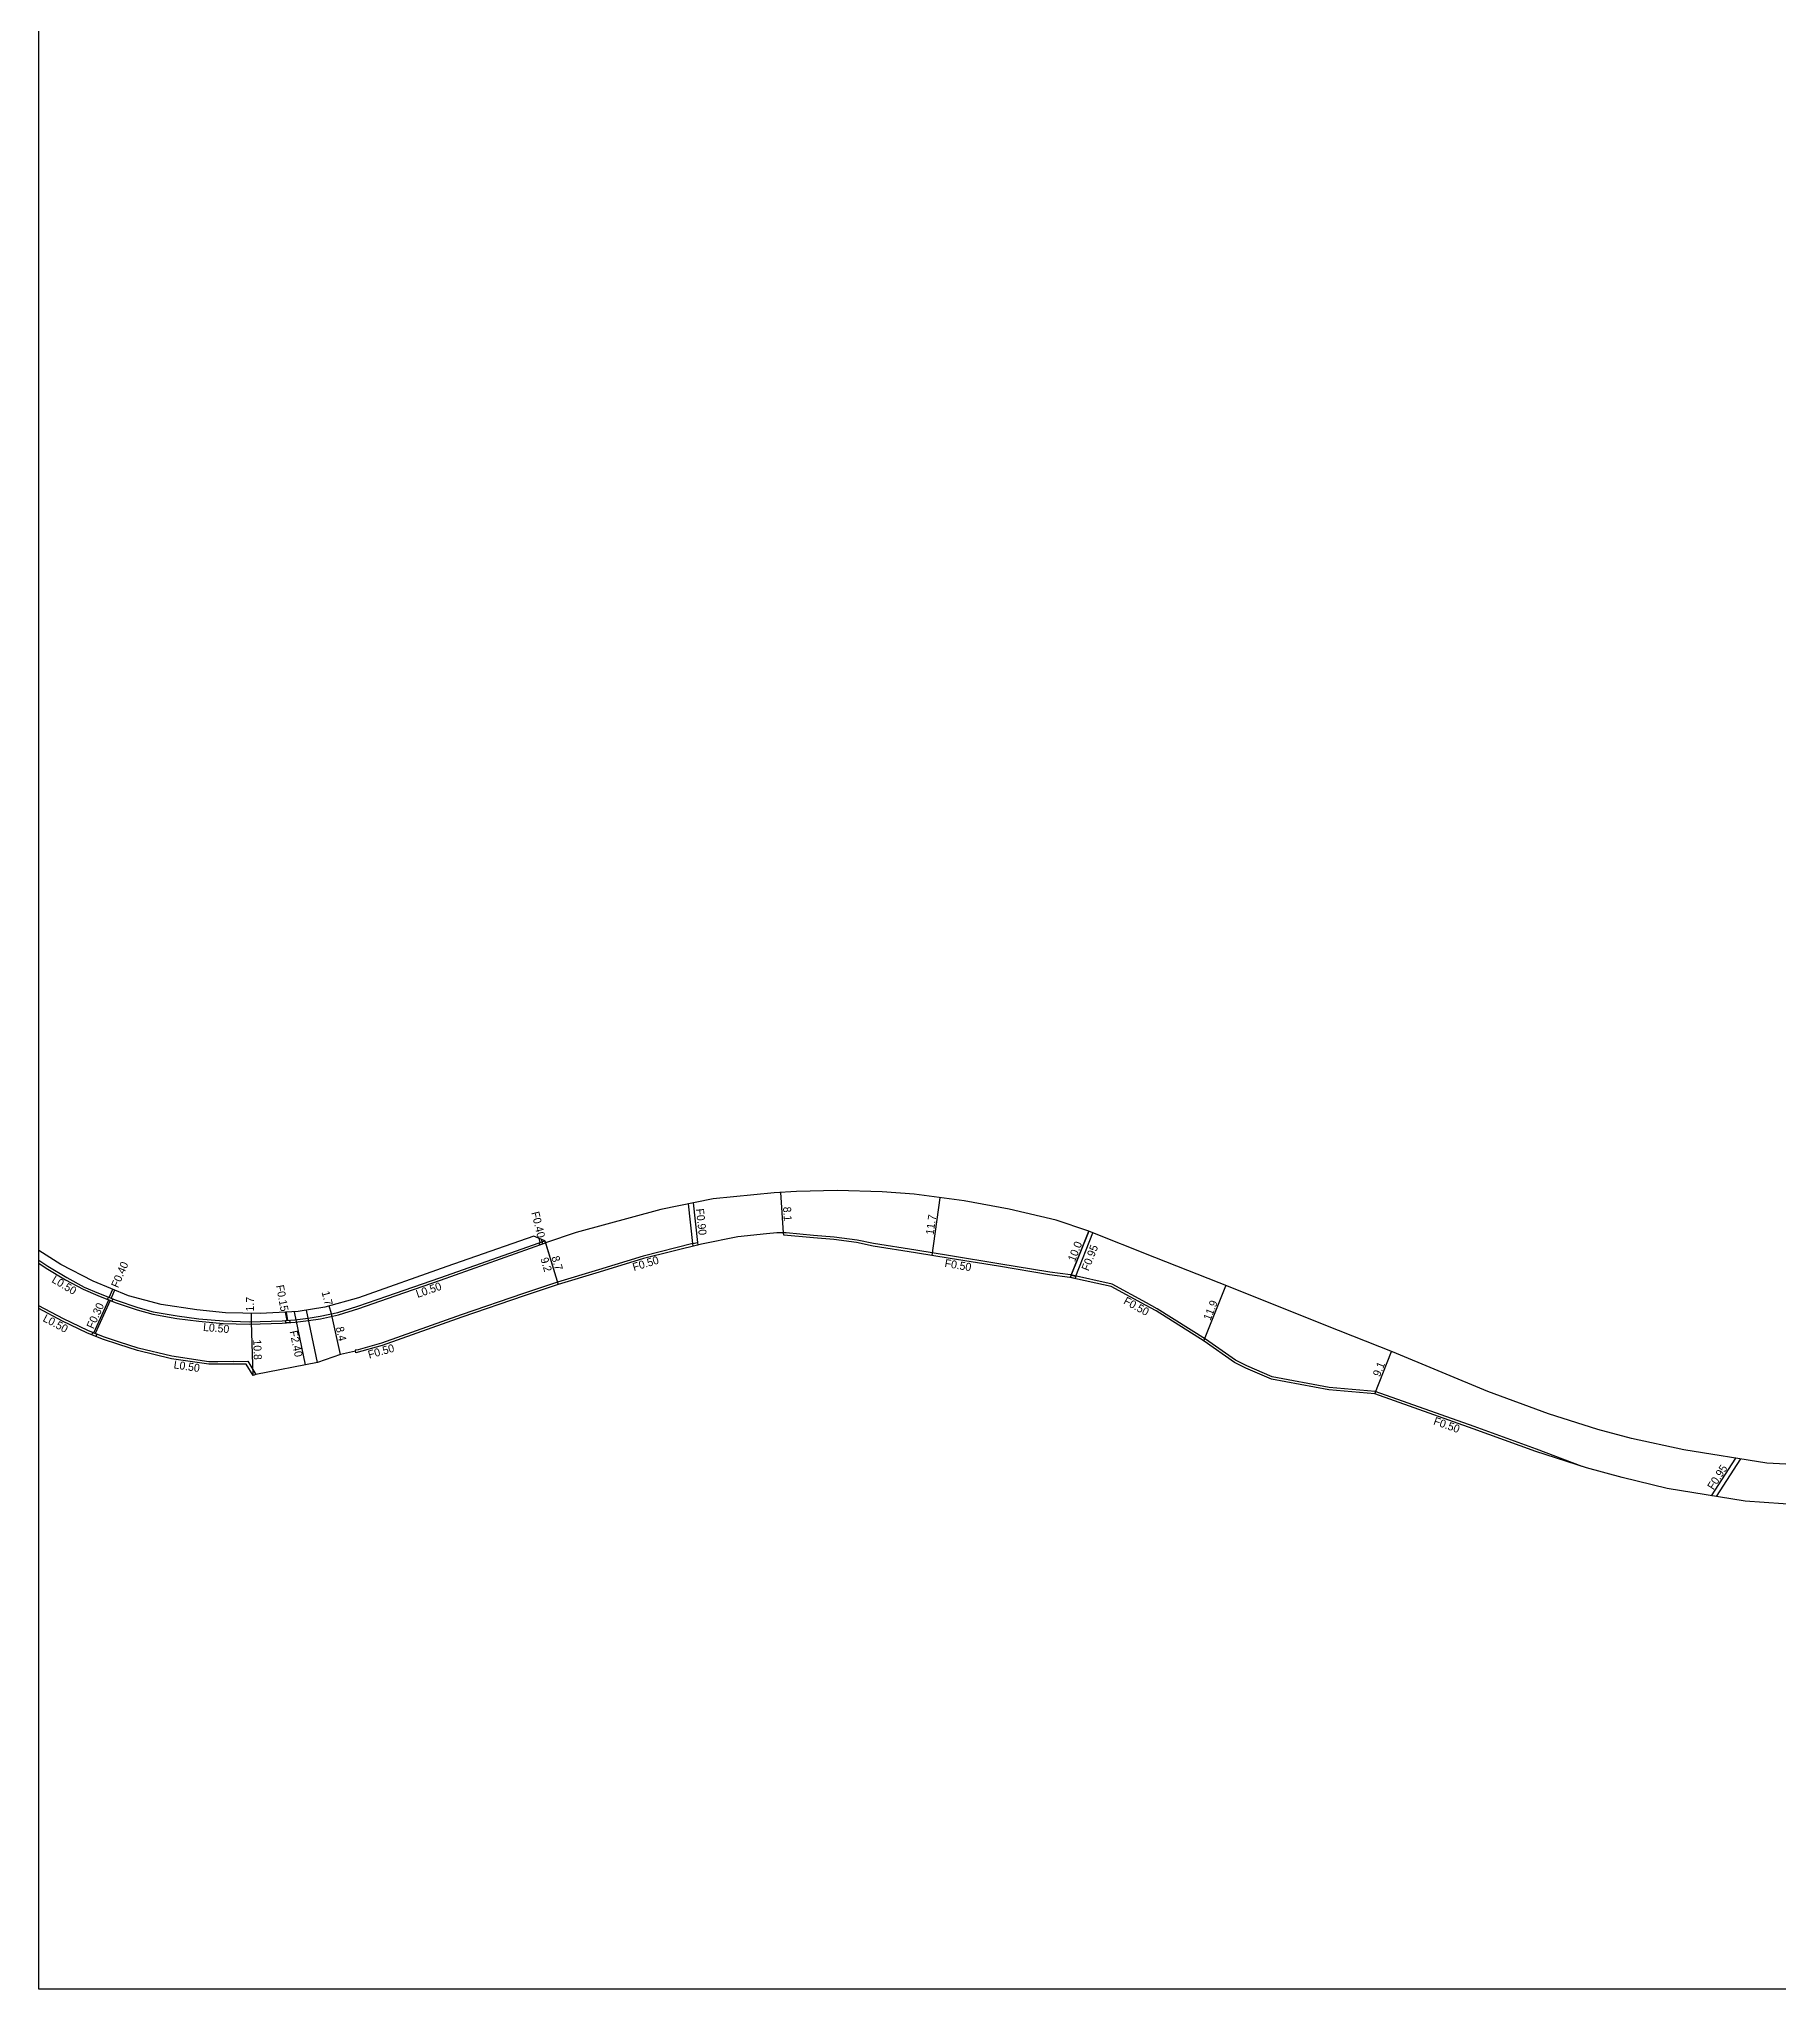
# Model space of a CAD drawing. Header units: metres. Extents: x -16000 to -12000, y -105000 to -102000.
# Drawn here: x -16000 to -15651.4, y -103800 to -103409.2 of the extents above; entities that cross this region are included whole.
import ezdxf

# ---------------------------------------------------------------- set-up
doc = ezdxf.new("R2010")
doc.units = ezdxf.units.M
doc.header["$LTSCALE"] = 2.5
for name, color, linetype in [('側溝・桝', 7, 'Continuous'), ('図郭', 7, 'Continuous'), ('幅員', 7, 'Continuous'), ('歩道・分離帯・安全施設', 7, 'Continuous'), ('道路', 7, 'Continuous')]:
    doc.layers.add(name, color=color, linetype=linetype)
doc.styles.get("Standard").update_dxf_attribs({"font": ''})
doc.styles.get('Standard').set_extended_font_data('@MS PGothic')

msp = doc.modelspace()

# ---------------------------------------------------------------- linework, layer by layer
at = {"layer": '側溝・桝', "ltscale": 0.5, "flags": 128}
for points in [[(-15868.91, -103650.62), (-15869.78, -103642.66)], [(-15868.87, -103642.48), (-15868.02, -103650.4)], [(-15899.78, -103649.56), (-15899.58, -103650.39)], [(-15793.11, -103656.94), (-15789.58, -103648.13)], [(-15792.16, -103657.16), (-15788.74, -103648.47)], [(-16000, -103654.56), (-15998.53, -103655.55), (-15994.69, -103657.85), (-15991.14, -103659.78), (-15988.23, -103661.02), (-15984.72, -103662.42), (-15980.32, -103663.91), (-15977.21, -103664.75), (-15972.4, -103665.6), (-15967.98, -103666.18), (-15963.05, -103666.61), (-15957.9, -103666.79), (-15951.25, -103666.57), (-15948.66, -103666.37), (-15945.96, -103666.06), (-15943.58, -103665.68), (-15939.99, -103664.89), (-15935.9, -103663.65), (-15930.14, -103661.65), (-15919.5, -103657.96), (-15898.45, -103650.48)], [(-15899.31, -103649.75), (-15899.19, -103650.25)], [(-15985.92, -103661.4), (-15985.22, -103659.78)], [(-15984.86, -103659.92), (-15985.53, -103661.56)], [(-15989.02, -103668.51), (-15986.03, -103661.89)], [(-15985.74, -103662.01), (-15988.72, -103668.63)], [(-15950.63, -103664.35), (-15950.29, -103666)], [(-15950.48, -103664.34), (-15950.17, -103665.99)], [(-15946.6, -103674.93), (-15948.81, -103664.26)], [(-15946.42, -103663.95), (-15944.21, -103674.47)], [(-15960.98, -103674.26), (-15958.15, -103674.18), (-15956.55, -103676.84)], [(-15664.73, -103701.15), (-15659.86, -103693.6)], [(-15663.71, -103701.32), (-15658.86, -103693.76)]]:
    msp.add_lwpolyline(points, dxfattribs=at)
at = {"layer": '側溝・桝'}
msp.add_lwpolyline([(-15690.63, -103695.28), (-15699.81, -103691.79), (-15712.31, -103687.26), (-15732.14, -103680.23), (-15741.38, -103679.43), (-15752.78, -103677.31), (-15757.85, -103675.14), (-15760.13, -103674.01), (-15766.15, -103669.75), (-15775.83, -103663.69), (-15777.98, -103662.52), (-15784.88, -103658.74), (-15793.24, -103656.91), (-15797.36, -103656.35), (-15807.61, -103654.66), (-15817.29, -103653.1), (-15824.24, -103651.95), (-15832.7, -103650.61), (-15836.02, -103649.91), (-15840.63, -103649.31), (-15844.72, -103649), (-15850.24, -103648.49), (-15850.75, -103648.48)], dxfattribs=at)
at = {"layer": '側溝・桝', "ltscale": 0.5}
for points in [[(-15868.85, -103651.12), (-15868.91, -103650.62), (-15878.92, -103653.14), (-15887.87, -103655.85), (-15896.08, -103658.36), (-15902.88, -103660.63), (-15915.37, -103664.89), (-15931.36, -103670.56), (-15936.05, -103671.89), (-15936.6, -103672), (-15936.53, -103672.18)], [(-15960.98, -103674.26), (-15964.17, -103674.31), (-15965.95, -103674.31), (-15973.36, -103673.18), (-15980.11, -103671.56), (-15983.87, -103670.38), (-15987.1, -103669.27), (-15990.18, -103668.05), (-15995.09, -103665.72), (-16000, -103663.09)]]:
    msp.add_lwpolyline(points, dxfattribs=at)
at = {"layer": '側溝・桝', "ltscale": 0.5, "flags": 128}
for points in [[(-15899.77, -103650.45), (-15899.19, -103650.25), (-15899.02, -103650.69), (-15899.59, -103650.89)], [(-15868.91, -103650.62), (-15868.02, -103650.4), (-15867.95, -103650.9), (-15868.85, -103651.12)], [(-15793.22, -103657.43), (-15793.11, -103656.94), (-15792.16, -103657.16), (-15792.27, -103657.64)], [(-15986.06, -103661.34), (-15985.2, -103661.68), (-15985.38, -103662.15), (-15986.27, -103661.8)], [(-15989.4, -103668.9), (-15989.18, -103668.45), (-15988.39, -103668.76), (-15988.59, -103669.22)], [(-15950.56, -103666.02), (-15949.8, -103665.96), (-15949.72, -103666.45), (-15950.54, -103666.52)]]:
    msp.add_lwpolyline(points, close=True, dxfattribs=at)
at = {"layer": '図郭'}
msp.add_lwpolyline([(-16000, -103200), (-15200, -103200), (-15200, -103800), (-16000, -103800)], close=True, dxfattribs=at)
at = {"layer": '幅員', "flags": 128}
for points in [[(-15850.75, -103648.48), (-15851.31, -103640.37)], [(-15789.58, -103648.13), (-15793.3, -103657.41)], [(-15898.6, -103650.04), (-15895.9, -103658.83)], [(-15898.45, -103650.48), (-15895.9, -103658.83)], [(-15957.43, -103666.28), (-15957.39, -103664.58)], [(-15941.38, -103664.68), (-15941.81, -103663.09)], [(-15939.58, -103672.87), (-15941.38, -103664.68)], [(-15957.07, -103677.08), (-15957.43, -103666.28)], [(-15732.24, -103680.72), (-15728.89, -103672.22)]]:
    msp.add_lwpolyline(points, dxfattribs=at)
at = {"layer": '幅員'}
for points in [[(-15820.99, -103652.99), (-15819.38, -103641.42)], [(-15766.49, -103670.13), (-15762.07, -103659.05)]]:
    msp.add_lwpolyline(points, dxfattribs=at)
at = {"layer": '歩道・分離帯・安全施設', "ltscale": 0.5, "flags": 128}
msp.add_lwpolyline([(-16000, -103653.96), (-15998.26, -103655.13), (-15994.45, -103657.42), (-15990.92, -103659.33), (-15988.04, -103660.56), (-15984.54, -103661.95), (-15980.18, -103663.43), (-15977.1, -103664.26), (-15972.32, -103665.1), (-15967.93, -103665.69), (-15963.02, -103666.11), (-15957.9, -103666.29), (-15951.28, -103666.07), (-15948.71, -103665.87), (-15946.03, -103665.56), (-15943.67, -103665.19), (-15940.11, -103664.4), (-15936.06, -103663.17), (-15930.3, -103661.18), (-15919.66, -103657.49), (-15898.6, -103650.04)], dxfattribs=at)
at = {"layer": '道路'}
for points in [[(-15644.79, -103695.1), (-15653.66, -103694.6), (-15670.3, -103691.94), (-15680.77, -103689.71), (-15687.5, -103687.88), (-15697.39, -103684.7), (-15709.6, -103680.27), (-15728.7, -103672.3), (-15742.06, -103667.04), (-15761.23, -103659.38), (-15776.35, -103653.41), (-15789.76, -103648.06), (-15796.07, -103645.92), (-15805.55, -103643.69), (-15814.57, -103642.08), (-15824.55, -103640.71), (-15830.95, -103640.24), (-15840.02, -103640), (-15848.18, -103640.16), (-15852.64, -103640.47), (-15864.87, -103641.66), (-15875.34, -103643.8), (-15892.31, -103648.37), (-15898.45, -103650.48), (-15898.6, -103650.04), (-15900.82, -103649.13), (-15918.24, -103655.22), (-15935.98, -103661.51), (-15942.69, -103663.33), (-15948.04, -103664.22), (-15955.68, -103664.62), (-15962.58, -103664.46), (-15968.38, -103663.92), (-15975.48, -103662.85), (-15982.03, -103661.08), (-15989.17, -103658.16), (-15995.64, -103654.78), (-16000, -103651.97)], [(-15850.75, -103648.48), (-15852.08, -103648.45), (-15854.2, -103648.65), (-15859.93, -103649.29), (-15867.18, -103650.7), (-15878.79, -103653.62), (-15887.72, -103656.33), (-15895.92, -103658.84), (-15902.72, -103661.1), (-15915.21, -103665.37), (-15931.21, -103671.04), (-15936.5, -103672.53), (-15936.53, -103672.18), (-15939.58, -103672.87), (-15944.15, -103674.46), (-15956.55, -103676.84), (-15957.07, -103677.08), (-15958.46, -103674.81), (-15960.97, -103674.76)], [(-15646.54, -103703.07), (-15657.96, -103702.25), (-15673.64, -103699.71), (-15682.66, -103697.48), (-15689.78, -103695.55), (-15699.97, -103692.27), (-15712.48, -103687.73), (-15732.24, -103680.72), (-15741.44, -103679.92), (-15752.93, -103677.8), (-15758.06, -103675.6), (-15760.38, -103674.44), (-15766.43, -103670.16), (-15776.09, -103664.12), (-15778.22, -103662.96), (-15785.06, -103659.21), (-15793.33, -103657.41), (-15797.44, -103656.85), (-15807.69, -103655.16), (-15817.37, -103653.6), (-15824.32, -103652.44), (-15832.79, -103651.1), (-15836.11, -103650.41), (-15840.68, -103649.81), (-15844.76, -103649.49), (-15850.66, -103648.96), (-15850.75, -103648.48)], [(-15960.97, -103674.76), (-15964.17, -103674.81), (-15965.98, -103674.81), (-15973.46, -103673.68), (-15980.24, -103672.04), (-15984.02, -103670.85), (-15987.27, -103669.74), (-15990.38, -103668.51), (-15995.31, -103666.16), (-16000, -103663.65)]]:
    msp.add_lwpolyline(points, dxfattribs=at)

# ---------------------------------------------------------------- texts
at = {"layer": '側溝・桝'}
for s, rotation, p in [('F0.40', 283.7414, (-15901.32, -103644.41)), ('F0.90', 276.2277, (-15868.32, -103643.68)), ('F0.50', 16.8928, (-15880.73, -103656.14)), ('F0.95', 68.472, (-15789.61, -103656.23)), ('L0.50', 329.0169, (-15997.59, -103658.27)), ('F0.40', 66.7415, (-15984.14, -103659.61)), ('F0.50', 350.5436, (-15818.54, -103655.28)), ('F0.15', 280.7044, (-15952.51, -103659.06)), ('L0.50', 19.1191, (-15924.1, -103661.52)), ('F0.50', 331.2834, (-15782.75, -103662.59)), ('L0.50', 331.8358, (-15999.36, -103666.09)), ('F0.30', 65.7051, (-15989.09, -103667.83)), ('L0.50', 355.0825, (-15967.15, -103668.11)), ('F2.40', 281.742, (-15949.77, -103668.22)), ('F0.50', 15.7786, (-15933.79, -103673.69)), ('L0.50', 351.401, (-15973.08, -103675.6)), ('F0.50', 340.4763, (-15720.6, -103686.82)), ('F0.95', 57.1387, (-15664.35, -103700.1))]:
    msp.add_text(s, height=1.6, rotation=rotation, dxfattribs=at).set_placement(p)
at = {"layer": '幅員'}
for s, rotation, p in [('8.1', 273.973, (-15850.86, -103643.28)), ('11.7', 82.0663, (-15820.68, -103648.94)), ('9.2', 287.0718, (-15899.52, -103653.66)), ('8.7', 286.9977, (-15897.31, -103653.37)), ('10.0', 68.1787, (-15792.35, -103654.37)), ('1.7', 285.186, (-15943.37, -103660.35)), ('1.7', 88.6641, (-15956.94, -103664.24)), ('11.9', 68.284, (-15765.18, -103666.16)), ('8.4', 282.4403, (-15940.52, -103667.45)), ('10.8', 271.8884, (-15957.06, -103669.87)), ('9.1', 68.5048, (-15731.21, -103677.42))]:
    msp.add_text(s, height=1.6, rotation=rotation, dxfattribs=at).set_placement(p)

doc.saveas('drawing.dxf')
